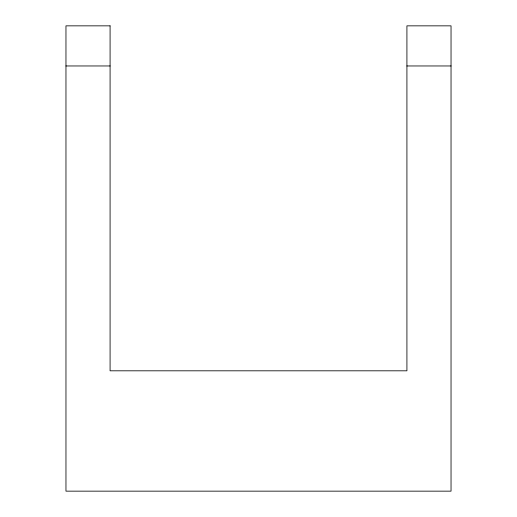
<?xml version="1.0" encoding="UTF-8"?>
<svg xmlns="http://www.w3.org/2000/svg" width="517" height="517" viewBox="0 0 517 517"><rect width="100%" height="100%" fill="white"/><g stroke="black" fill="none" stroke-linecap="round" stroke-linejoin="round"><path stroke-width="0.78" d="M65.963 65.963L110.082 65.963M406.918 65.963L451.037 65.963M110.082 25.85L65.963 25.85L65.963 491.15L451.037 491.15L451.037 25.85L406.918 25.85L406.918 370.812L110.082 370.812L110.082 25.85"/></g></svg>
